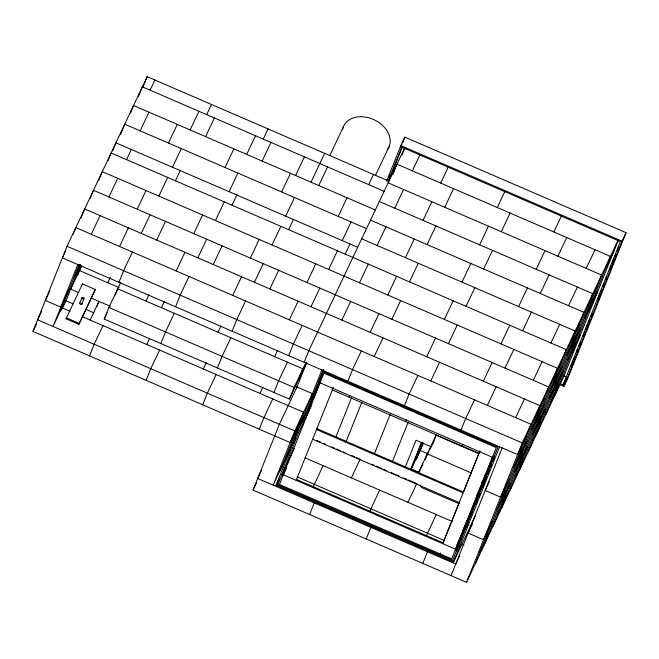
<?xml version="1.0" encoding="UTF-8"?>
<svg xmlns="http://www.w3.org/2000/svg" width="659" height="659" viewBox="0 0 659 659"><rect width="100%" height="100%" fill="white"/><g stroke="black" fill="none" stroke-linecap="round" stroke-linejoin="round"><path stroke-width="0.99" d="M298.972 423.902L290.149 442.551L32.95 331.428L67.02 246.252L147.179 76.683L388.95 181.143M73.19 234.225L75.843 227.602L531.088 424.297L475.337 563.667M81.082 217.882L84.657 208.944L539.902 405.639L484.151 545.018M90.258 198.334L93.471 190.294L548.725 386.99L492.965 526.36M98.883 180.162L102.293 171.645L557.539 368.34L501.787 507.71M108.076 160.557L111.107 152.987L566.353 349.682L510.601 489.052M112.697 150.853L115.918 142.814L357.689 247.273M120.572 134.568L124.732 124.164L366.503 228.624M130.523 113.076L133.555 105.506L375.325 209.966M138.439 96.684L142.369 86.856L384.139 191.316M143.011 87.087L147.179 76.683M77.811 264.539L53.025 326.477L61.847 307.827M60.603 310.924L79.154 264.556M80.406 264.827L66.015 300.784L62.234 308.783M77.696 274.984L81.321 265.915M66.04 318.824L66.427 317.86L79.286 323.412L95.316 289.499L82.457 283.947L66.04 318.824L78.899 324.385L95.316 289.499M82.07 284.91L82.457 283.947M79.714 303.313L81.93 297.777M81.774 304.194L83.981 298.667A1.12 0.75 21.8 0 0 82.721 297.415A1.12 0.75 21.8 0 0 82.161 298.585A1.12 0.75 21.8 0 0 83.981 298.667M78.899 324.385L79.286 323.412M96.807 306.756L98.957 301.394L90.135 320.052M89.533 355.876L94.179 344.262L103.002 325.604M306.649 362.689L289.433 399.107L104.246 319.096L108.892 307.481L120.646 282.612M118.958 282.316L123.604 270.701L132.426 252.051M115.21 295.084L117.714 288.831L302.893 368.842L298.247 380.449M146.117 380.325L150.763 368.711L159.585 350.053M160.829 343.545L165.475 331.93L174.297 313.272M175.541 306.764L180.187 295.15L189.009 276.5M202.7 404.766L207.346 393.151L216.168 374.501M217.412 367.994L222.067 356.379L230.881 337.721M232.133 331.213L236.779 319.599L245.593 300.941M259.292 429.215L263.938 417.6L272.752 398.95M274.004 392.434L278.65 380.828L287.464 362.17M288.716 355.662L293.362 344.047L302.176 325.389M618.191 240.444L563.503 377.137L466.514 582.317L253.04 490.082L279.367 424.272L297.003 386.965M289.433 399.107L294.079 387.492L305.834 362.623M304.145 362.326L308.791 350.712L404.519 148.193M296.723 387.665L306.74 362.615M386.709 180.953L400.845 145.614L404.857 137.138L626.05 232.701L567.976 377.887L563.964 386.363L559.26 384.329M388.81 177.255L389.955 174.388M400.656 147.641L401.801 144.774M402.567 142.863L404.857 137.138M387.994 181.513L401.751 147.138L620.366 241.598L563.066 384.84L560.241 383.62M388.546 181.522L402.295 147.146M392.797 174.594L396.965 164.182L610.44 256.417L554.689 395.787M401.998 154.989L404.651 148.366M295.117 386.149L312.432 393.629L294.795 430.937L273.114 485.139L295.372 438.062M280.149 470.954L303.618 412.287L82.251 316.641M287.176 456.769L322.053 369.575M475.493 515.527L453.549 561.962L276.072 485.279L297.374 432.049L298.659 432.609L311.987 404.395M302.423 422.032L323.314 369.814M277.365 485.84L298.659 432.609M320.463 381.866L319.178 381.306L323.437 370.663M309.796 406.998L320.117 381.19M320.34 381.404L315.002 394.741L295.397 436.217M290.611 490.428L290.998 489.456M335.522 378.151L335.909 377.187M347.87 381.223L352.516 369.608L361.33 350.95M313.165 486.968L323.058 465.641M349.089 397.179L349.805 395.4M335.604 437.675L351.585 397.723M309.623 514.531L314.269 502.916M345.884 442.115L361.873 402.171M374.543 453.441L390.161 414.396M404.453 405.664L409.099 394.049L417.921 375.399M369.757 511.417L379.642 490.082M405.672 421.628L406.389 419.841M392.542 461.226L408.168 422.172M366.206 538.98L370.852 527.365M405.096 467.56L416.035 440.212L431.464 446.876M410.705 469.216L421.274 442.815M411.183 469.266L421.908 442.444M416.513 459.315L423.086 442.897M432.23 444.973L436.423 434.487M461.036 430.113L465.682 418.498L474.505 399.848M426.34 535.866L436.225 514.531M462.256 446.077L462.972 444.29M422.79 563.429L427.436 551.814M463.747 492.125L316.88 428.671L316.485 429.52L463.088 492.866L479.941 450.88L442.757 543.675L459.611 501.697L459.216 502.545L312.605 439.199M440.171 553.914L439.784 554.878L440.665 553.025M484.703 442.609L485.09 441.637M456.02 548.387L492.8 456.44L492.405 457.288L320.076 382.83L320.48 381.981M468.689 519.72L494.184 455.987M475.782 503.838L477.305 500.033M478.442 497.183L479.966 493.377M482.248 487.668L484.151 482.907M484.917 481.012L486.82 476.251M487.578 474.348L489.48 469.595M490.238 467.692L491.383 464.842M492.907 461.036L494.044 458.178M453.549 561.962L499.621 446.786M451.086 575.653L502.191 447.898M466.514 582.317L522.266 442.947L618.002 240.428M519.424 470.402L575.175 331.032L361.692 238.797M528.238 451.744L583.989 312.374L370.515 220.139M537.052 433.095L592.812 293.725L379.329 201.489M545.874 414.445L601.626 275.067L388.151 182.831M571.254 365.745L573.165 360.975M573.931 359.064L575.076 356.198M576.609 352.376L577.754 349.517M579.277 345.695L580.422 342.828M583.1 336.148L585.011 331.37M585.777 329.459L587.688 324.689M588.446 322.778L589.591 319.912M591.123 316.089L592.268 313.223M597.614 299.853L599.525 295.084M600.291 293.173L601.436 290.306M602.969 286.484L604.114 283.625M605.637 279.803L606.782 276.937M609.46 270.256L611.371 265.478M612.137 263.567L614.04 258.798M614.806 256.886L615.951 254.02M617.483 250.198L618.628 247.331M563.964 386.363L622.038 241.186L626.05 232.701M65.735 250.766L62.374 257.867L517.62 454.562L526.442 435.912M49.96 290.685L45.339 300.455L60.768 307.119L69.59 288.469M41.797 310.933L37.596 319.813L294.795 430.937M32.95 331.428L36.731 323.429M150.087 90.184L154.898 80.011M91.271 234.266L100.086 215.617M108.908 196.959L117.722 178.309M126.544 159.659L131.347 149.478M140.169 130.828L148.983 112.178M74.236 276.854L80.11 264.416M78.405 269.819L80.505 265.371M70.661 289.169L81.576 266.079M119.567 246.491L128.381 227.841M137.196 209.183L146.018 190.533M168.457 143.052L177.279 124.403M107.771 282.744L110.292 277.414M141.24 233.393L150.054 214.743M158.877 196.085L167.691 177.436M172.501 167.262L181.316 148.613M190.138 129.955L198.952 111.305M104.246 319.096L107.186 312.877M175.409 180.772L180.22 170.599M206.671 114.633L211.481 104.46M156.669 240.065L165.491 221.408M205.567 136.627L214.389 117.969M146.001 301.048L148.942 294.837M176.151 270.94L184.965 252.29M193.779 233.632L202.601 214.982M225.04 167.501L233.863 148.843M161.439 307.72L164.371 301.501M146.726 344.5L149.659 338.281M197.824 257.842L206.646 239.192M215.46 220.534L224.274 201.885M229.085 191.711L237.907 173.053M246.721 154.404L255.535 135.754M231.993 205.221L236.803 195.048M263.254 139.082L268.065 128.909M213.261 264.514L222.075 245.856M262.15 161.068L270.973 142.418M232.734 295.389L241.548 276.739M250.371 258.081L259.185 239.431M281.632 191.95L290.446 173.292M218.022 332.169L220.963 325.95M203.31 368.949L206.242 362.73M295.586 175.516L304.409 156.867M254.407 282.291L263.229 263.641M272.043 244.983L280.866 226.334M285.668 216.16L294.491 197.502M288.576 229.67L293.387 219.488M311.023 182.189L324.648 153.358M329.838 155.483L343.446 126.685M269.844 288.955L278.658 270.305M318.742 185.517L327.556 166.867M289.317 319.837L298.132 301.179M306.954 282.53L315.768 263.88M338.215 216.399L347.029 197.741M274.605 356.618L277.546 350.399M259.893 393.39L262.834 387.179M310.99 306.74L319.813 288.09M328.627 269.432L337.449 250.782M342.26 240.609L351.074 221.951M368.711 184.644L373.521 174.47M375.564 175.245L389.181 146.438M345.159 254.11L349.97 243.937M261.466 470.477L257.685 478.467L455.731 564.038L459.512 556.048M253.04 490.082L256.821 482.091M341.856 320.076L350.679 301.418M359.493 282.769L368.307 264.119M377.129 245.461L385.943 226.811M394.766 208.153L403.58 189.504M412.394 170.846L419.956 154.857M323.923 369.773L323.05 371.627L497.949 447.197L452.642 560.438L277.752 484.867M319.178 381.306L322.688 373.884M294.326 435.517L303.14 416.859M311.954 398.209L319.936 381.33M276.072 485.279L279.144 478.78M294.351 448.26L281.624 475.188L282.909 475.749L286.418 468.318M283.691 473.928L283.296 474.777L455.616 549.235M332.935 388.39L333.339 387.541L296.155 480.337L296.558 479.488L443.161 542.827M370.152 332.301L378.966 313.643M387.789 294.993L396.603 276.335M405.417 257.685L414.239 239.036M423.053 220.378L431.876 201.728M440.69 183.07L448.244 167.081M374.197 356.511L383.011 337.853M391.825 319.203L400.647 300.545M409.461 281.895L418.284 263.246M427.098 244.588L435.912 225.938M444.734 207.28L453.549 188.631M351.354 477.857L360.168 459.208L356.395 457.577M426.735 356.75L435.55 338.092M444.372 319.442L453.186 300.784M462.008 282.134L470.823 263.485M479.637 244.827L488.459 226.177M497.273 207.519L504.835 191.53M430.78 380.96L439.594 362.302M448.417 343.652L457.231 324.994M466.045 306.344L474.867 287.686M483.681 269.037L492.495 250.387M501.318 231.729L510.132 213.079M423.449 443.276L411.274 469.035L418.753 472.272M418.473 472.569L436.11 435.261L478.549 453.598M419.091 472.157L422.872 464.167M428.745 451.728L424.973 459.727L427.296 453.919L471.622 473.063M429.586 449.949L433.787 441.069M407.937 502.306L416.752 483.657L408.267 479.991M483.319 381.19L492.141 362.541M500.955 343.891L509.769 325.233M518.592 306.583L527.406 287.925M536.22 269.276L545.042 250.626M553.857 231.968L561.419 215.979M487.363 405.4L496.178 386.751M505 368.101L513.814 349.443M522.628 330.793L531.451 312.135M540.265 293.486L549.087 274.828M557.901 256.178L566.715 237.528M481.358 483.698L492.693 459.71M476.712 495.304L488.047 471.325M515.651 417.625L524.473 398.975M533.288 380.325L542.11 361.667M550.924 343.018L559.738 324.36M568.56 305.71L577.375 287.052M586.197 268.402L595.011 249.753M462.84 530.314L473.335 508.105M456.934 544.589L472.19 512.315M468.401 522.34L455.229 550.199L456.514 550.759L459.15 545.182M458.771 544.054L461.844 537.555M489.357 481.597L485.156 490.477L500.585 497.15L509.407 478.492M472.322 524.185L468.121 533.065L483.549 539.737L492.372 521.08M535.256 417.254L544.079 398.604M552.893 379.946L561.707 361.297M570.529 342.647L579.343 323.989M588.166 305.339L596.98 286.681M605.794 268.032L614.616 249.382M514.053 466.885L522.867 448.227M531.689 429.577L540.504 410.919M549.318 392.27L558.14 373.612M566.954 354.962L575.768 336.312M584.591 317.654L593.405 299.005M518.221 459.842L527.043 441.192M535.858 422.534L544.672 403.885M553.494 385.227L562.308 366.577M571.122 347.927L579.945 329.269M588.759 310.62L597.581 291.962M497.018 509.465L505.832 490.815M514.646 472.157L523.468 453.507M532.283 434.858L541.105 416.2M549.919 397.55L558.733 378.892M567.556 360.242L576.37 341.584M501.186 502.43L510 483.772M518.822 465.122L527.637 446.472M536.459 427.815L545.273 409.165M554.087 390.507L562.91 371.857M571.724 353.199L580.546 334.55M479.983 552.053L488.797 533.403M497.611 514.745L506.433 496.095M515.247 477.437L524.07 458.788M532.884 440.13L541.698 421.48M550.52 402.83L559.334 384.172M563.066 384.84L566.27 378.052M400.845 145.614L622.038 241.186M563.849 375.984L566.674 377.212M67.02 246.252L522.266 442.947M335.645 377.187L485.37 441.876M376.363 395.351L379.197 396.57M405.606 407.979L407.484 408.794M430.121 418.572L432.007 419.388M79.138 270.371L119.09 287.637M492.792 456.316L494.077 456.876M332.111 389.848L479.233 453.417M70.324 289.021L78.808 292.695M91.066 297.992L110.275 306.287M108.892 307.481L294.079 387.492M420.088 450.385L427.576 453.614M65.678 300.636L73.215 303.898M85.481 309.195L93.965 312.86M61.501 307.679L69.994 311.345M316.79 440.467L320.562 442.098M323.388 443.318L325.274 444.133M331.872 446.983L334.706 448.211M336.592 449.018L340.365 450.649M343.191 451.876L345.077 452.692M351.684 455.542L354.509 456.761M371.487 464.101L374.312 465.32M376.198 466.135L381.858 468.582M383.744 469.397L386.578 470.617M391.289 472.651L394.115 473.879M396.001 474.694L398.835 475.913M403.547 477.948L406.381 479.175M459.134 503.756L421.546 487.52L420.08 485.024M469.933 525.248L471.819 526.063M305.142 457.898L452.255 521.458M281.591 466.333L283.823 467.297M461.72 544.161L463.944 545.125M297.267 476.959L444.388 540.52M81.823 303.511A1.12 0.75 21.8 0 1 81.452 304.458A1.12 0.75 21.8 0 1 80.019 303.98A1.12 0.75 21.8 0 1 80.143 302.959M342.655 129.493A24.918 18.518 25.3 0 1 373.801 119.617A24.918 18.518 25.3 0 1 387.245 149.807M323.948 373.151L279.424 484.456L451.744 558.914L496.276 447.609L323.948 373.151"/></g></svg>
